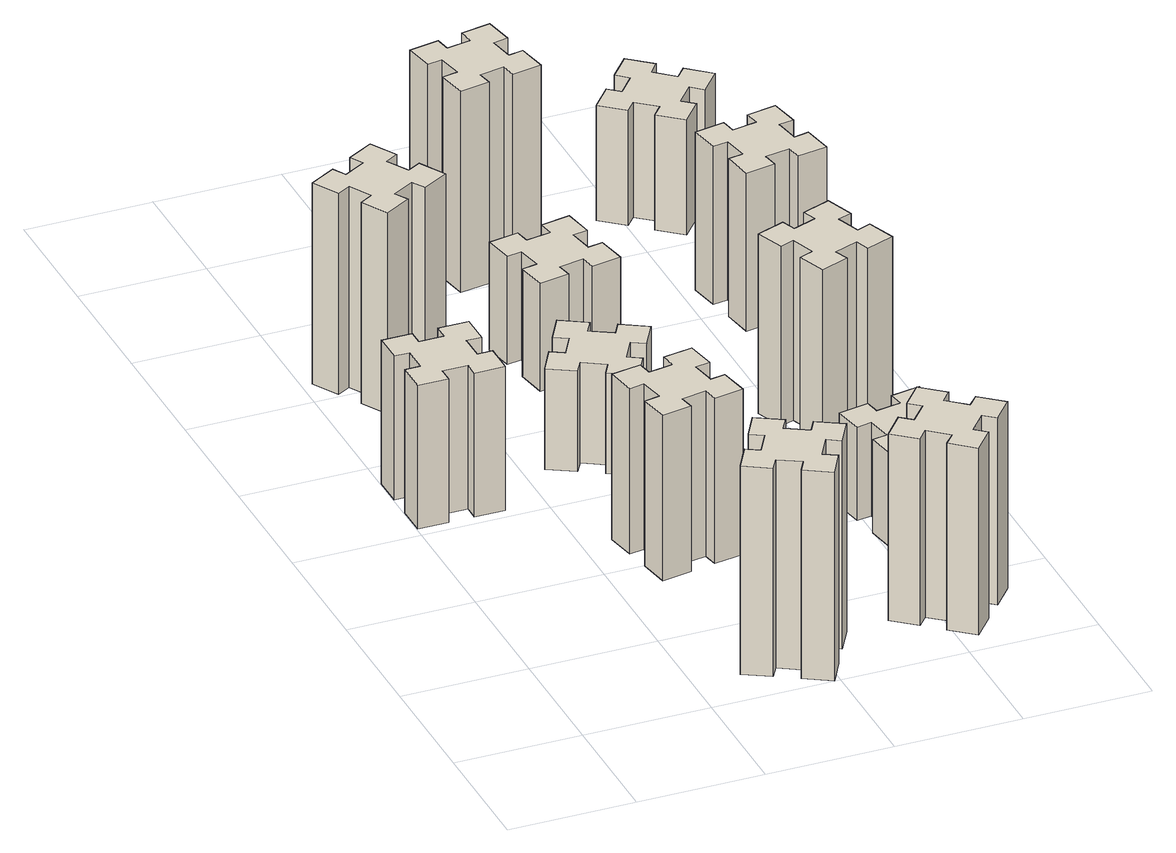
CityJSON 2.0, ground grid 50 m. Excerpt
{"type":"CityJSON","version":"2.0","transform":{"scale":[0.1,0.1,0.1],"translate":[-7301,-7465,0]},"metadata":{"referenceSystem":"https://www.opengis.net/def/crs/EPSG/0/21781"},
"CityObjects":{
"building1":{"type":"Building","attributes":{"class":"1000","function":"1000","usage":"1000","yearOfConstruction":2016,"roofType":"1000","measuredHeight":60,"storeysAboveGround":30,"storeysBelowGround":0},"geometry":[{"type":"Solid","lod":"1","boundaries":[[[[0,1,2,3,4,5,6,7,8,9,10,11,12,13,14,15,16,17,18,19]],[[17,16,20,21]],[[16,15,22,20]],[[15,14,23,22]],[[14,13,24,23]],[[13,12,25,24]],[[12,11,26,25]],[[11,10,27,26]],[[10,9,28,27]],[[9,8,29,28]],[[8,7,30,29]],[[7,6,31,30]],[[6,5,32,31]],[[5,4,33,32]],[[4,3,34,33]],[[3,2,35,34]],[[2,1,36,35]],[[1,0,37,36]],[[0,19,38,37]],[[19,18,39,38]],[[18,17,21,39]],[[24,25,26,27,28,29,30,31,32,33,34,35,36,37,38,39,21,20,22,23]]]]}]},
"building2":{"type":"Building","attributes":{"class":"1000","function":"1000","usage":"1000","yearOfConstruction":2016,"roofType":"1000","measuredHeight":87,"storeysAboveGround":30,"storeysBelowGround":0},"geometry":[{"type":"Solid","lod":"1","boundaries":[[[[40,41,42,43,44,45,46,47,48,49,50,51,52,53,54,55,56,57,58,59]],[[57,56,60,61]],[[56,55,62,60]],[[55,54,63,62]],[[54,53,64,63]],[[53,52,65,64]],[[52,51,66,65]],[[51,50,67,66]],[[50,49,68,67]],[[49,48,69,68]],[[48,47,70,69]],[[47,46,71,70]],[[46,45,72,71]],[[45,44,73,72]],[[44,43,74,73]],[[43,42,75,74]],[[42,41,76,75]],[[41,40,77,76]],[[40,59,78,77]],[[59,58,79,78]],[[58,57,61,79]],[[64,65,66,67,68,69,70,71,72,73,74,75,76,77,78,79,61,60,62,63]]]]}]},
"building3":{"type":"Building","attributes":{"class":"1000","function":"1000","usage":"1000","yearOfConstruction":2016,"roofType":"1000","measuredHeight":84,"storeysAboveGround":30,"storeysBelowGround":0},"geometry":[{"type":"Solid","lod":"1","boundaries":[[[[80,81,82,83,84,85,86,87,88,89,90,91,92,93,94,95,96,97,98,99]],[[97,96,100,101]],[[96,95,102,100]],[[95,94,103,102]],[[94,93,104,103]],[[93,92,105,104]],[[92,91,106,105]],[[91,90,107,106]],[[90,89,108,107]],[[89,88,109,108]],[[88,87,110,109]],[[87,86,111,110]],[[86,85,112,111]],[[85,84,113,112]],[[84,83,114,113]],[[83,82,115,114]],[[82,81,116,115]],[[81,80,117,116]],[[80,99,118,117]],[[99,98,119,118]],[[98,97,101,119]],[[104,105,106,107,108,109,110,111,112,113,114,115,116,117,118,119,101,100,102,103]]]]}]},
"building4":{"type":"Building","attributes":{"class":"1000","function":"1000","usage":"1000","yearOfConstruction":2016,"roofType":"1000","measuredHeight":69,"storeysAboveGround":30,"storeysBelowGround":0},"geometry":[{"type":"Solid","lod":"1","boundaries":[[[[120,121,122,123,124,125,126,127,128,129,130,131,132,133,134,135,136,137,138,139]],[[137,136,140,141]],[[136,135,142,140]],[[135,134,143,142]],[[134,133,144,143]],[[133,132,145,144]],[[132,131,146,145]],[[131,130,147,146]],[[130,129,148,147]],[[129,128,149,148]],[[128,127,150,149]],[[127,126,151,150]],[[126,125,152,151]],[[125,124,153,152]],[[124,123,154,153]],[[123,122,155,154]],[[122,121,156,155]],[[121,120,157,156]],[[120,139,158,157]],[[139,138,159,158]],[[138,137,141,159]],[[144,145,146,147,148,149,150,151,152,153,154,155,156,157,158,159,141,140,142,143]]]]}]},
"building5":{"type":"Building","attributes":{"class":"1000","function":"1000","usage":"1000","yearOfConstruction":2016,"roofType":"1000","measuredHeight":42,"storeysAboveGround":30,"storeysBelowGround":0},"geometry":[{"type":"Solid","lod":"1","boundaries":[[[[160,161,162,163,164,165,166,167,168,169,170,171,172,173,174,175,176,177,178,179]],[[177,176,180,181]],[[176,175,182,180]],[[175,174,183,182]],[[174,173,184,183]],[[173,172,185,184]],[[172,171,186,185]],[[171,170,187,186]],[[170,169,188,187]],[[169,168,189,188]],[[168,167,190,189]],[[167,166,191,190]],[[166,165,192,191]],[[165,164,193,192]],[[164,163,194,193]],[[163,162,195,194]],[[162,161,196,195]],[[161,160,197,196]],[[160,179,198,197]],[[179,178,199,198]],[[178,177,181,199]],[[184,185,186,187,188,189,190,191,192,193,194,195,196,197,198,199,181,180,182,183]]]]}]},
"building6":{"type":"Building","attributes":{"class":"1000","function":"1000","usage":"1000","yearOfConstruction":2016,"roofType":"1000","measuredHeight":45,"storeysAboveGround":30,"storeysBelowGround":0},"geometry":[{"type":"Solid","lod":"1","boundaries":[[[[200,201,202,203,204,205,206,207,208,209,210,211,212,213,214,215,216,217,218,219]],[[217,216,220,221]],[[216,215,222,220]],[[215,214,223,222]],[[214,213,224,223]],[[213,212,225,224]],[[212,211,226,225]],[[211,210,227,226]],[[210,209,228,227]],[[209,208,229,228]],[[208,207,230,229]],[[207,206,231,230]],[[206,205,232,231]],[[205,204,233,232]],[[204,203,234,233]],[[203,202,235,234]],[[202,201,236,235]],[[201,200,237,236]],[[200,219,238,237]],[[219,218,239,238]],[[218,217,221,239]],[[224,225,226,227,228,229,230,231,232,233,234,235,236,237,238,239,221,220,222,223]]]]}]},
"building7":{"type":"Building","attributes":{"class":"1000","function":"1000","usage":"1000","yearOfConstruction":2016,"roofType":"1000","measuredHeight":78,"storeysAboveGround":30,"storeysBelowGround":0},"geometry":[{"type":"Solid","lod":"1","boundaries":[[[[240,241,242,243,244,245,246,247,248,249,250,251,252,253,254,255,256,257,258,259]],[[257,256,260,261]],[[256,255,262,260]],[[255,254,263,262]],[[254,253,264,263]],[[253,252,265,264]],[[252,251,266,265]],[[251,250,267,266]],[[250,249,268,267]],[[249,248,269,268]],[[248,247,270,269]],[[247,246,271,270]],[[246,245,272,271]],[[245,244,273,272]],[[244,243,274,273]],[[243,242,275,274]],[[242,241,276,275]],[[241,240,277,276]],[[240,259,278,277]],[[259,258,279,278]],[[258,257,261,279]],[[264,265,266,267,268,269,270,271,272,273,274,275,276,277,278,279,261,260,262,263]]]]}]},
"building8":{"type":"Building","attributes":{"class":"1000","function":"1000","usage":"1000","yearOfConstruction":2016,"roofType":"1000","measuredHeight":84,"storeysAboveGround":30,"storeysBelowGround":0},"geometry":[{"type":"Solid","lod":"1","boundaries":[[[[280,281,282,283,284,285,286,287,288,289,290,291,292,293,294,295,296,297,298,299]],[[297,296,300,301]],[[296,295,302,300]],[[295,294,303,302]],[[294,293,304,303]],[[293,292,305,304]],[[292,291,306,305]],[[291,290,307,306]],[[290,289,308,307]],[[289,288,309,308]],[[288,287,310,309]],[[287,286,311,310]],[[286,285,312,311]],[[285,284,313,312]],[[284,283,314,313]],[[283,282,315,314]],[[282,281,316,315]],[[281,280,317,316]],[[280,299,318,317]],[[299,298,319,318]],[[298,297,301,319]],[[304,305,306,307,308,309,310,311,312,313,314,315,316,317,318,319,301,300,302,303]]]]}]},
"building9":{"type":"Building","attributes":{"class":"1000","function":"1000","usage":"1000","yearOfConstruction":2016,"roofType":"1000","measuredHeight":39,"storeysAboveGround":30,"storeysBelowGround":0},"geometry":[{"type":"Solid","lod":"1","boundaries":[[[[320,321,322,323,324,325,326,327,328,329,330,331,332,333,334,335,336,337,338,339]],[[337,336,340,341]],[[336,335,342,340]],[[335,334,343,342]],[[334,333,344,343]],[[333,332,345,344]],[[332,331,346,345]],[[331,330,347,346]],[[330,329,348,347]],[[329,328,349,348]],[[328,327,350,349]],[[327,326,351,350]],[[326,325,352,351]],[[325,324,353,352]],[[324,323,354,353]],[[323,322,355,354]],[[322,321,356,355]],[[321,320,357,356]],[[320,339,358,357]],[[339,338,359,358]],[[338,337,341,359]],[[344,345,346,347,348,349,350,351,352,353,354,355,356,357,358,359,341,340,342,343]]]]}]},
"building10":{"type":"Building","attributes":{"class":"1000","function":"1000","usage":"1000","yearOfConstruction":2016,"roofType":"1000","measuredHeight":75,"storeysAboveGround":30,"storeysBelowGround":0},"geometry":[{"type":"Solid","lod":"1","boundaries":[[[[360,361,362,363,364,365,366,367,368,369,370,371,372,373,374,375,376,377,378,379]],[[377,376,380,381]],[[376,375,382,380]],[[375,374,383,382]],[[374,373,384,383]],[[373,372,385,384]],[[372,371,386,385]],[[371,370,387,386]],[[370,369,388,387]],[[369,368,389,388]],[[368,367,390,389]],[[367,366,391,390]],[[366,365,392,391]],[[365,364,393,392]],[[364,363,394,393]],[[363,362,395,394]],[[362,361,396,395]],[[361,360,397,396]],[[360,379,398,397]],[[379,378,399,398]],[[378,377,381,399]],[[384,385,386,387,388,389,390,391,392,393,394,395,396,397,398,399,381,380,382,383]]]]}]},
"building11":{"type":"Building","attributes":{"class":"1000","function":"1000","usage":"1000","yearOfConstruction":2016,"roofType":"1000","measuredHeight":66,"storeysAboveGround":30,"storeysBelowGround":0},"geometry":[{"type":"Solid","lod":"1","boundaries":[[[[400,401,402,403,404,405,406,407,408,409,410,411,412,413,414,415,416,417,418,419]],[[417,416,420,421]],[[416,415,422,420]],[[415,414,423,422]],[[414,413,424,423]],[[413,412,425,424]],[[412,411,426,425]],[[411,410,427,426]],[[410,409,428,427]],[[409,408,429,428]],[[408,407,430,429]],[[407,406,431,430]],[[406,405,432,431]],[[405,404,433,432]],[[404,403,434,433]],[[403,402,435,434]],[[402,401,436,435]],[[401,400,437,436]],[[400,419,438,437]],[[419,418,439,438]],[[418,417,421,439]],[[424,425,426,427,428,429,430,431,432,433,434,435,436,437,438,439,421,420,422,423]]]]}]},
"building12":{"type":"Building","attributes":{"class":"1000","function":"1000","usage":"1000","yearOfConstruction":2016,"roofType":"1000","measuredHeight":48,"storeysAboveGround":30,"storeysBelowGround":0},"geometry":[{"type":"Solid","lod":"1","boundaries":[[[[440,441,442,443,444,445,446,447,448,449,450,451,452,453,454,455,456,457,458,459]],[[457,456,460,461]],[[456,455,462,460]],[[455,454,463,462]],[[454,453,464,463]],[[453,452,465,464]],[[452,451,466,465]],[[451,450,467,466]],[[450,449,468,467]],[[449,448,469,468]],[[448,447,470,469]],[[447,446,471,470]],[[446,445,472,471]],[[445,444,473,472]],[[444,443,474,473]],[[443,442,475,474]],[[442,441,476,475]],[[441,440,477,476]],[[440,459,478,477]],[[459,458,479,478]],[[458,457,461,479]],[[464,465,466,467,468,469,470,471,472,473,474,475,476,477,478,479,461,460,462,463]]]]}]}
},
"vertices":[
[225,1825,0],[125,1825,0],[125,1885,0],[5,1885,0],[5,1765,0],[65,1765,0],[65,1665,0],[5,1665,0],[5,1545,0],[125,1545,0],[125,1605,0],[225,1605,0],[225,1545,0],[345,1545,0],[345,1665,0],[285,1665,0],[285,1765,0],[345,1765,0],[345,1885,0],[225,1885,0],[285,1765,600],[345,1765,600],[285,1665,600],[345,1665,600],[345,1545,600],[225,1545,600],[225,1605,600],[125,1605,600],[125,1545,600],[5,1545,600],[5,1665,600],[65,1665,600],[65,1765,600],[5,1765,600],[5,1885,600],[125,1885,600],[125,1825,600],[225,1825,600],[225,1885,600],[345,1885,600],
[986,137,0],[1036,224,0],[1088,194,0],[1148,298,0],[1044,358,0],[1014,306,0],[927,356,0],[957,408,0],[853,468,0],[793,364,0],[845,334,0],[795,247,0],[743,277,0],[683,173,0],[787,113,0],[817,165,0],[904,115,0],[874,63,0],[978,3,0],[1038,107,0],[904,115,870],[874,63,870],[817,165,870],[787,113,870],[683,173,870],[743,277,870],[795,247,870],[845,334,870],[793,364,870],[853,468,870],[957,408,870],[927,356,870],[1014,306,870],[1044,358,870],[1148,298,870],[1088,194,870],[1036,224,870],[986,137,870],[1038,107,870],[978,3,870],
[287,2435,0],[374,2485,0],[404,2433,0],[508,2493,0],[448,2597,0],[396,2567,0],[346,2654,0],[398,2684,0],[338,2788,0],[234,2728,0],[264,2676,0],[177,2626,0],[147,2678,0],[43,2618,0],[103,2514,0],[155,2544,0],[205,2457,0],[153,2427,0],[213,2323,0],[317,2383,0],[205,2457,840],[153,2427,840],[155,2544,840],[103,2514,840],[43,2618,840],[147,2678,840],[177,2626,840],[264,2676,840],[234,2728,840],[338,2788,840],[398,2684,840],[346,2654,840],[396,2567,840],[448,2597,840],[508,2493,840],[404,2433,840],[374,2485,840],[287,2435,840],[317,2383,840],[213,2323,840],
[932,1045,0],[915,1144,0],[974,1154,0],[953,1272,0],[835,1251,0],[845,1192,0],[747,1175,0],[737,1234,0],[618,1213,0],[639,1095,0],[698,1105,0],[716,1007,0],[657,997,0],[677,878,0],[796,899,0],[785,958,0],[884,976,0],[894,917,0],[1012,937,0],[991,1056,0],[884,976,690],[894,917,690],[785,958,690],[796,899,690],[677,878,690],[657,997,690],[716,1007,690],[698,1105,690],[639,1095,690],[618,1213,690],[737,1234,690],[747,1175,690],[845,1192,690],[835,1251,690],[953,1272,690],[974,1154,690],[915,1144,690],[932,1045,690],[991,1056,690],[1012,937,690],
[914,1886,0],[827,1936,0],[857,1988,0],[753,2048,0],[693,1944,0],[745,1914,0],[695,1827,0],[643,1857,0],[583,1753,0],[687,1693,0],[717,1745,0],[804,1695,0],[774,1643,0],[878,1583,0],[938,1687,0],[886,1717,0],[936,1804,0],[988,1774,0],[1048,1878,0],[944,1938,0],[936,1804,420],[988,1774,420],[886,1717,420],[938,1687,420],[878,1583,420],[774,1643,420],[804,1695,420],[717,1745,420],[687,1693,420],[583,1753,420],[643,1857,420],[695,1827,420],[745,1914,420],[693,1944,420],[753,2048,420],[857,1988,420],[827,1936,420],[914,1886,420],[944,1938,420],[1048,1878,420],
[885,2338,0],[984,2356,0],[994,2297,0],[1112,2317,0],[1091,2436,0],[1032,2425,0],[1015,2524,0],[1074,2534,0],[1053,2652,0],[935,2631,0],[945,2572,0],[847,2555,0],[837,2614,0],[718,2593,0],[739,2475,0],[798,2485,0],[816,2387,0],[757,2377,0],[777,2258,0],[896,2279,0],[816,2387,450],[757,2377,450],[798,2485,450],[739,2475,450],[718,2593,450],[837,2614,450],[847,2555,450],[945,2572,450],[935,2631,450],[1053,2652,450],[1074,2534,450],[1015,2524,450],[1032,2425,450],[1091,2436,450],[1112,2317,450],[994,2297,450],[984,2356,450],[885,2338,450],[896,2279,450],[777,2258,450],
[1664,387,0],[1588,452,0],[1626,498,0],[1534,575,0],[1457,483,0],[1503,444,0],[1439,368,0],[1393,406,0],[1316,314,0],[1408,237,0],[1446,283,0],[1523,219,0],[1484,173,0],[1576,96,0],[1653,188,0],[1607,226,0],[1672,303,0],[1718,264,0],[1795,356,0],[1703,433,0],[1672,303,780],[1718,264,780],[1607,226,780],[1653,188,780],[1576,96,780],[1484,173,780],[1523,219,780],[1446,283,780],[1408,237,780],[1316,314,780],[1393,406,780],[1439,368,780],[1503,444,780],[1457,483,780],[1534,575,780],[1626,498,780],[1588,452,780],[1664,387,780],[1703,433,780],[1795,356,780],
[798,3225,0],[816,3127,0],[757,3117,0],[777,2998,0],[896,3019,0],[885,3078,0],[984,3096,0],[994,3037,0],[1112,3057,0],[1091,3176,0],[1032,3165,0],[1015,3264,0],[1074,3274,0],[1053,3392,0],[935,3371,0],[945,3312,0],[847,3295,0],[837,3354,0],[718,3333,0],[739,3215,0],[847,3295,840],[837,3354,840],[945,3312,840],[935,3371,840],[1053,3392,840],[1074,3274,840],[1015,3264,840],[1032,3165,840],[1091,3176,840],[1112,3057,840],[994,3037,840],[984,3096,840],[885,3078,840],[896,3019,840],[777,2998,840],[757,3117,840],[816,3127,840],[798,3225,840],[739,3215,840],[718,3333,840],
[1772,945,0],[1755,1044,0],[1814,1054,0],[1793,1172,0],[1675,1151,0],[1685,1092,0],[1587,1075,0],[1577,1134,0],[1458,1113,0],[1479,995,0],[1538,1005,0],[1556,907,0],[1497,897,0],[1517,778,0],[1636,799,0],[1625,858,0],[1724,876,0],[1734,817,0],[1852,837,0],[1831,956,0],[1724,876,390],[1734,817,390],[1625,858,390],[1636,799,390],[1517,778,390],[1497,897,390],[1556,907,390],[1538,1005,390],[1479,995,390],[1458,1113,390],[1577,1134,390],[1587,1075,390],[1685,1092,390],[1675,1151,390],[1793,1172,390],[1814,1054,390],[1755,1044,390],[1772,945,390],[1831,956,390],[1852,837,390],
[1776,1706,0],[1742,1800,0],[1798,1820,0],[1757,1933,0],[1644,1892,0],[1665,1836,0],[1571,1802,0],[1550,1858,0],[1437,1817,0],[1479,1704,0],[1535,1725,0],[1569,1631,0],[1513,1610,0],[1554,1497,0],[1667,1539,0],[1646,1595,0],[1740,1629,0],[1760,1573,0],[1873,1614,0],[1832,1727,0],[1740,1629,750],[1760,1573,750],[1646,1595,750],[1667,1539,750],[1554,1497,750],[1513,1610,750],[1569,1631,750],[1535,1725,750],[1479,1704,750],[1437,1817,750],[1550,1858,750],[1571,1802,750],[1665,1836,750],[1644,1892,750],[1757,1933,750],[1798,1820,750],[1742,1800,750],[1776,1706,750],[1832,1727,750],[1873,1614,750],
[1638,2585,0],[1656,2487,0],[1597,2477,0],[1617,2358,0],[1736,2379,0],[1725,2438,0],[1824,2456,0],[1834,2397,0],[1952,2417,0],[1931,2536,0],[1872,2525,0],[1855,2624,0],[1914,2634,0],[1893,2752,0],[1775,2731,0],[1785,2672,0],[1687,2655,0],[1677,2714,0],[1558,2693,0],[1579,2575,0],[1687,2655,660],[1677,2714,660],[1785,2672,660],[1775,2731,660],[1893,2752,660],[1914,2634,660],[1855,2624,660],[1872,2525,660],[1931,2536,660],[1952,2417,660],[1834,2397,660],[1824,2456,660],[1725,2438,660],[1736,2379,660],[1617,2358,660],[1597,2477,660],[1656,2487,660],[1638,2585,660],[1579,2575,660],[1558,2693,660],
[1764,3347,0],[1688,3412,0],[1726,3458,0],[1634,3535,0],[1557,3443,0],[1603,3404,0],[1539,3328,0],[1493,3366,0],[1416,3274,0],[1508,3197,0],[1546,3243,0],[1623,3179,0],[1584,3133,0],[1676,3056,0],[1753,3148,0],[1707,3186,0],[1772,3263,0],[1818,3224,0],[1895,3316,0],[1803,3393,0],[1772,3263,480],[1818,3224,480],[1707,3186,480],[1753,3148,480],[1676,3056,480],[1584,3133,480],[1623,3179,480],[1546,3243,480],[1508,3197,480],[1416,3274,480],[1493,3366,480],[1539,3328,480],[1603,3404,480],[1557,3443,480],[1634,3535,480],[1726,3458,480],[1688,3412,480],[1764,3347,480],[1803,3393,480],[1895,3316,480]
]}
